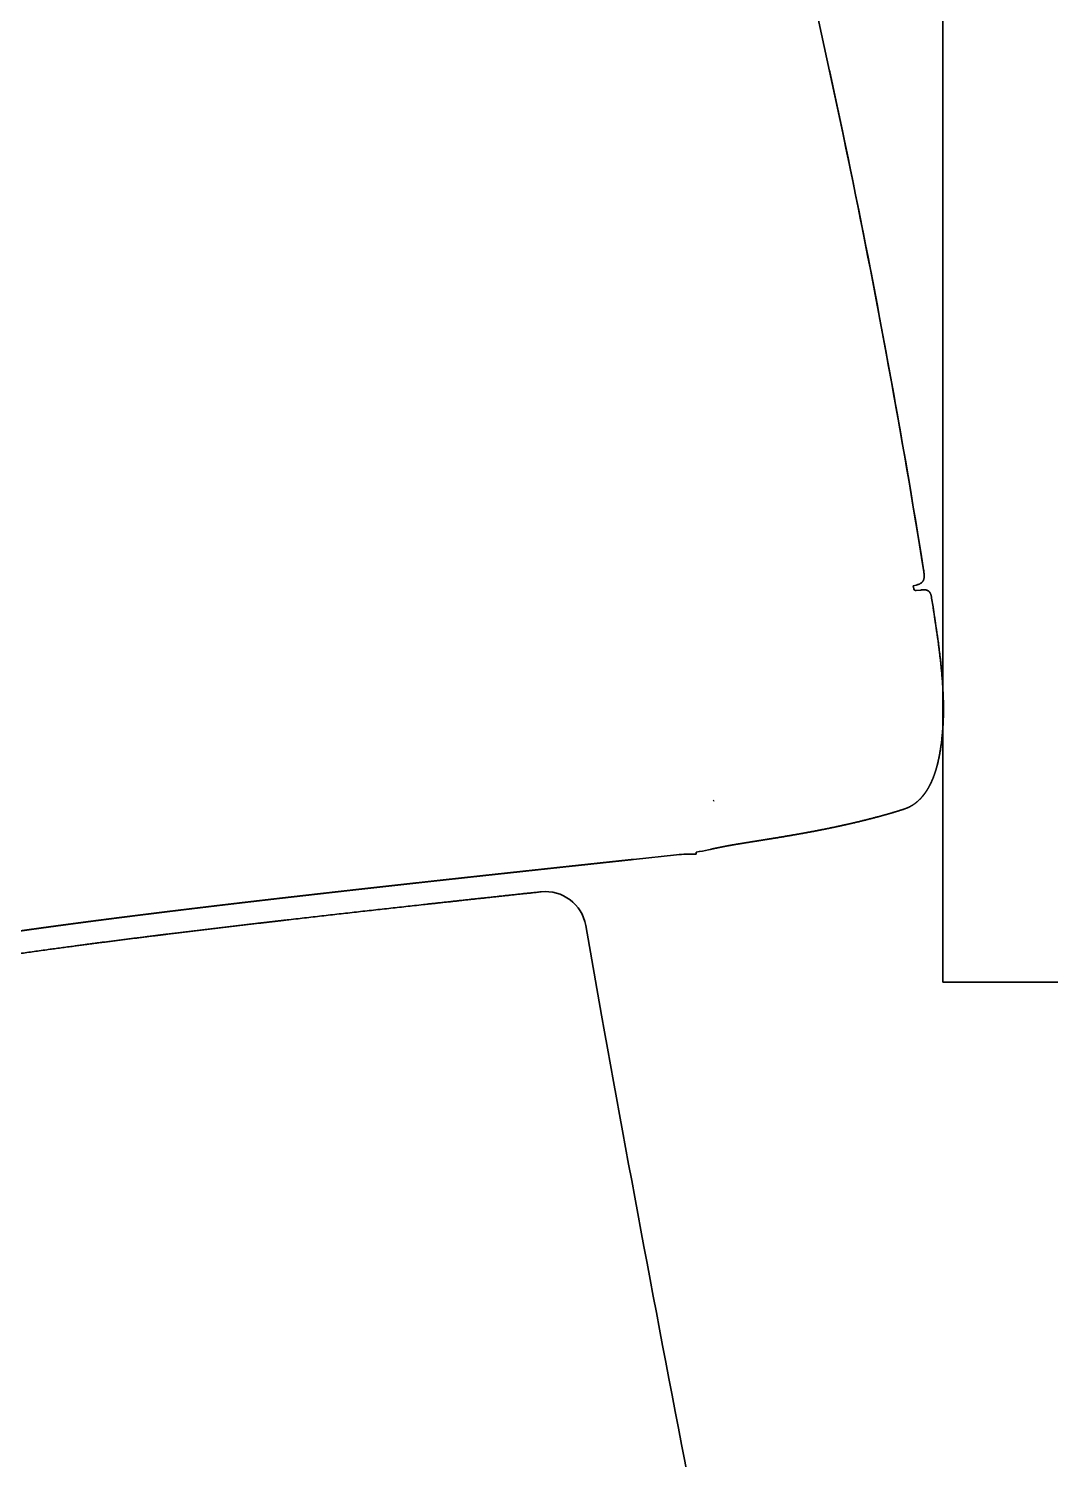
# Model space of a CAD drawing. Header units: millimetres. Extents: x 120 to 10915, y 515 to 8014.
# Drawn here: x 8308.9 to 8365.7, y 6933.4 to 7013.1 of the extents above; entities that cross this region are included whole.
import ezdxf

# ---------------------------------------------------------------- set-up
doc = ezdxf.new("R2010")
doc.units = ezdxf.units.MM
doc.layers.get('0').update_dxf_attribs({"lineweight": 13})
doc.layers.add('201_Dimensions', color=7, linetype='Continuous', lineweight=13)

# ---------------------------------------------------------------- blocks, each defined once
blk = doc.blocks.new('2903066')
at = {"layer": '201_Dimensions', "color": 3, "lineweight": 35}
for p, q in [((8359.758, 3127.5), (8359.758, 3060)), ((8358.266, 3082.096), (8358.111, 3082.052)), ((8358.112, 3082.052), (8358.137, 3081.895)), ((8358.112, 3082.052), (8358.137, 3081.895)), ((8358.517, 3081.822), (8358.279, 3081.791)), ((8359.132, 3081.374), (8359.208, 3080.884)), ((8359.132, 3081.374), (8359.208, 3080.884)), ((8346.98, 3070.098), (8347.037, 3070.118)), ((8342.535, 3066.832), (8344.929, 3067.09)), ((8342.535, 3066.832), (8344.929, 3067.09)), ((8344.929, 3067.09), (8344.936, 3067.091)), ((8344.929, 3067.09), (8344.936, 3067.091)), ((8346.028, 3067.129), (8346.028, 3067.236)), ((8346.028, 3067.129), (8346.028, 3067.236)), ((8346.714, 3067.371), (8346.82, 3067.394)), ((8346.714, 3067.371), (8346.82, 3067.394)), ((8338.924, 3066.444), (8342.535, 3066.832)), ((8340.766, 3058.163), (8339.88, 3063.16)), ((8906.403, 3060), (8359.758, 3060))]:
    blk.add_line(p, q, dxfattribs=at)
for centre, radius, start, end in [((7855.675, 3002.583), 509.385, 9.07663, 12.25975), ((8358.257, 3081.914), 0.122, 189.05076, 223.46454), ((8345.747, 3059.612), 7.522, 87.85867, 96.1854), ((8345.747, 3059.612), 7.522, 87.85867, 96.1854), ((8342.724, 3085.739), 18.796, 280.12615, 282.25778), ((8342.724, 3085.739), 18.796, 280.12615, 282.25778), ((8337.637, 3062.766), 2.277, 9.962, 96.14279)]:
    blk.add_arc(centre, radius, start, end, dxfattribs=at)
for centre, major_axis, ratio, start_param, end_param in [((7843.96, 2907.683), (-344.313, -465.746), 0.840641, 2.452162, 2.538458), ((8358.264, 3081.915), (0.127, 0.023), 0.969966, 3.119996, 4.659013), ((8682.379, 3161.827), (116.879, -785.028), 0.445925, 4.77824, 4.853816), ((8682.379, 3161.827), (116.879, -785.028), 0.445925, 4.77824, 4.853816)]:
    blk.add_ellipse(centre, major_axis=major_axis, ratio=ratio, start_param=start_param, end_param=end_param, dxfattribs=at)
for points, degree, knots in [([(8358.682, 3082.941), (8358.687, 3082.914), (8358.695, 3082.861), (8358.706, 3082.784), (8358.714, 3082.71), (8358.719, 3082.638), (8358.719, 3082.569), (8358.715, 3082.52), (8358.708, 3082.473), (8358.7, 3082.437), (8358.686, 3082.394), (8358.673, 3082.363), (8358.658, 3082.332), (8358.638, 3082.302), (8358.612, 3082.27), (8358.579, 3082.237), (8358.54, 3082.207), (8358.497, 3082.181), (8358.452, 3082.158), (8358.405, 3082.139), (8358.358, 3082.123), (8358.312, 3082.109), (8358.281, 3082.1), (8358.266, 3082.096)], 3, [0, 0, 0, 0, 0.331601, 0.641145, 0.93857, 1.225337, 1.501805, 1.773486, 1.805836, 2.078105, 2.213958, 2.349891, 2.478006, 2.627686, 2.779041, 2.974983, 3.176595, 3.375287, 3.580475, 3.778709, 3.980428, 4.174717, 4.362419, 4.362419, 4.362419, 4.362419]), ([(8358.682, 3082.941), (8358.687, 3082.914), (8358.695, 3082.861), (8358.706, 3082.784), (8358.714, 3082.71), (8358.719, 3082.638), (8358.719, 3082.569), (8358.715, 3082.52), (8358.708, 3082.473), (8358.7, 3082.437), (8358.686, 3082.394), (8358.673, 3082.363), (8358.658, 3082.332), (8358.638, 3082.302), (8358.612, 3082.27), (8358.579, 3082.237), (8358.54, 3082.207), (8358.497, 3082.181), (8358.452, 3082.158), (8358.405, 3082.139), (8358.358, 3082.123), (8358.312, 3082.109), (8358.281, 3082.1), (8358.266, 3082.096)], 3, [0, 0, 0, 0, 0.331601, 0.641145, 0.93857, 1.225337, 1.501805, 1.773486, 1.805836, 2.078105, 2.213958, 2.349891, 2.478006, 2.627686, 2.779041, 2.974983, 3.176595, 3.375287, 3.580475, 3.778709, 3.980428, 4.174717, 4.362419, 4.362419, 4.362419, 4.362419]), ([(8359.132, 3081.374), (8359.123, 3081.43), (8359.114, 3081.486), (8359.102, 3081.543), (8359.073, 3081.63), (8359.022, 3081.705), (8359, 3081.731), (8358.949, 3081.777), (8358.888, 3081.807), (8358.856, 3081.819), (8358.77, 3081.839), (8358.68, 3081.84), (8358.625, 3081.835), (8358.571, 3081.828), (8358.517, 3081.822)], 5, [0, 0, 0, 0, 0, 0, 1.17081, 1.17081, 1.17081, 1.883782, 1.883782, 1.883782, 2.588677, 2.588677, 2.588677, 3.716841, 3.716841, 3.716841, 3.716841, 3.716841, 3.716841]), ([(8359.132, 3081.374), (8359.122, 3081.436), (8359.112, 3081.498), (8359.097, 3081.562), (8359.07, 3081.634), (8359.026, 3081.697), (8359.018, 3081.708), (8359.009, 3081.718), (8359, 3081.728)], 5, [0, 0, 0, 0, 0, 0, 1.300568, 1.300568, 1.300568, 1.583535, 1.583535, 1.583535, 1.583535, 1.583535, 1.583535]), ([(8359.208, 3080.884), (8359.323, 3080.148), (8359.435, 3079.417), (8359.538, 3078.694), (8359.685, 3077.471), (8359.768, 3076.284), (8359.789, 3075.801), (8359.8, 3074.971), (8359.764, 3074.196), (8359.74, 3073.874), (8359.681, 3073.304), (8359.602, 3072.807), (8359.562, 3072.594), (8359.464, 3072.137), (8359.359, 3071.769), (8359.298, 3071.582), (8359.182, 3071.268), (8359.037, 3070.969), (8358.967, 3070.838), (8358.86, 3070.66), (8358.735, 3070.485), (8358.701, 3070.44), (8358.666, 3070.395), (8358.629, 3070.351)], 5, [0, 0, 0, 0, 0, 0, 16.042035, 16.042035, 16.042035, 27.362107, 27.362107, 27.362107, 35.963131, 35.963131, 35.963131, 43.506597, 43.506597, 43.506597, 53.577931, 53.577931, 53.577931, 61.409728, 61.409728, 61.409728, 64.171493, 64.171493, 64.171493, 64.171493, 64.171493, 64.171493]), ([(8359.208, 3080.884), (8359.323, 3080.148), (8359.435, 3079.417), (8359.538, 3078.694), (8359.685, 3077.471), (8359.768, 3076.284), (8359.789, 3075.801), (8359.8, 3074.971), (8359.764, 3074.196), (8359.74, 3073.874), (8359.681, 3073.304), (8359.602, 3072.807), (8359.562, 3072.594), (8359.464, 3072.137), (8359.359, 3071.769), (8359.298, 3071.582), (8359.182, 3071.268), (8359.037, 3070.969), (8358.967, 3070.838), (8358.86, 3070.66), (8358.735, 3070.485), (8358.701, 3070.44), (8358.666, 3070.395), (8358.629, 3070.351)], 5, [0, 0, 0, 0, 0, 0, 16.042035, 16.042035, 16.042035, 27.362107, 27.362107, 27.362107, 35.963131, 35.963131, 35.963131, 43.506597, 43.506597, 43.506597, 53.577931, 53.577931, 53.577931, 61.409728, 61.409728, 61.409728, 64.171493, 64.171493, 64.171493, 64.171493, 64.171493, 64.171493]), ([(8358.629, 3070.351), (8358.506, 3070.203), (8358.376, 3070.072), (8358.242, 3069.962), (8357.987, 3069.79), (8357.737, 3069.679), (8357.62, 3069.637), (8357.504, 3069.601), (8357.388, 3069.565)], 5, [0, 0, 0, 0, 0, 0, 6.17624, 6.17624, 6.17624, 11.779339, 11.779339, 11.779339, 11.779339, 11.779339, 11.779339]), ([(8358.629, 3070.351), (8358.506, 3070.203), (8358.376, 3070.072), (8358.242, 3069.962), (8357.987, 3069.79), (8357.737, 3069.679), (8357.62, 3069.637), (8357.504, 3069.601), (8357.388, 3069.565)], 5, [0, 0, 0, 0, 0, 0, 6.17624, 6.17624, 6.17624, 11.779339, 11.779339, 11.779339, 11.779339, 11.779339, 11.779339]), ([(8357.388, 3069.565), (8356.932, 3069.423), (8356.469, 3069.288), (8355.995, 3069.161), (8355.19, 3068.957), (8354.355, 3068.766), (8354.013, 3068.69), (8353.49, 3068.579), (8352.953, 3068.472), (8352.77, 3068.436), (8352.149, 3068.318), (8351.507, 3068.203), (8351.045, 3068.124), (8350.445, 3068.026), (8349.816, 3067.925), (8349.687, 3067.905), (8349.288, 3067.841), (8348.874, 3067.775), (8348.588, 3067.728), (8348.295, 3067.68), (8347.996, 3067.628)], 5, [0, 0, 0, 0, 0, 0, 21.936673, 21.936673, 21.936673, 36.772097, 36.772097, 36.772097, 44.283601, 44.283601, 44.283601, 62.152292, 62.152292, 62.152292, 66.776475, 66.776475, 66.776475, 76.180329, 76.180329, 76.180329, 76.180329, 76.180329, 76.180329]), ([(8357.388, 3069.565), (8356.932, 3069.423), (8356.469, 3069.288), (8355.995, 3069.161), (8355.19, 3068.957), (8354.355, 3068.766), (8354.013, 3068.69), (8353.49, 3068.579), (8352.953, 3068.472), (8352.77, 3068.436), (8352.149, 3068.318), (8351.507, 3068.203), (8351.045, 3068.124), (8350.445, 3068.026), (8349.816, 3067.925), (8349.687, 3067.905), (8349.288, 3067.841), (8348.874, 3067.775), (8348.588, 3067.728), (8348.295, 3067.68), (8347.996, 3067.628)], 5, [0, 0, 0, 0, 0, 0, 21.936673, 21.936673, 21.936673, 36.772097, 36.772097, 36.772097, 44.283601, 44.283601, 44.283601, 62.152292, 62.152292, 62.152292, 66.776475, 66.776475, 66.776475, 76.180329, 76.180329, 76.180329, 76.180329, 76.180329, 76.180329]), ([(8346.82, 3067.394), (8346.987, 3067.43), (8347.155, 3067.466), (8347.319, 3067.5), (8347.557, 3067.547), (8347.791, 3067.591), (8347.86, 3067.603), (8347.928, 3067.616), (8347.996, 3067.628)], 5, [0, 0, 0, 0, 0, 0, 5.59541, 5.59541, 5.59541, 7.942253, 7.942253, 7.942253, 7.942253, 7.942253, 7.942253]), ([(8346.82, 3067.394), (8346.987, 3067.43), (8347.155, 3067.466), (8347.319, 3067.5), (8347.557, 3067.547), (8347.791, 3067.591), (8347.86, 3067.603), (8347.928, 3067.616), (8347.996, 3067.628)], 5, [0, 0, 0, 0, 0, 0, 5.59541, 5.59541, 5.59541, 7.942253, 7.942253, 7.942253, 7.942253, 7.942253, 7.942253]), ([(8308.873, 3062.918), (8308.901, 3062.922), (8308.928, 3062.926), (8308.967, 3062.932), (8309.025, 3062.94), (8309.082, 3062.948), (8309.112, 3062.952), (8309.169, 3062.96), (8309.226, 3062.968), (8309.267, 3062.974), (8309.322, 3062.981), (8309.377, 3062.989), (8309.414, 3062.994), (8309.471, 3063.002), (8309.528, 3063.01), (8309.562, 3063.014), (8309.62, 3063.023), (8309.679, 3063.031), (8309.709, 3063.035), (8309.768, 3063.043), (8309.826, 3063.051), (8309.861, 3063.056), (8309.917, 3063.063), (8309.973, 3063.071), (8310.013, 3063.077), (8310.075, 3063.085), (8310.136, 3063.093), (8310.148, 3063.095), (8310.212, 3063.104), (8310.276, 3063.112), (8310.308, 3063.117), (8310.368, 3063.125), (8310.428, 3063.133), (8310.454, 3063.137), (8310.515, 3063.145), (8310.575, 3063.153), (8310.605, 3063.157), (8310.667, 3063.165), (8310.728, 3063.174), (8310.751, 3063.177), (8310.813, 3063.185), (8310.875, 3063.194), (8310.903, 3063.197), (8310.963, 3063.205), (8311.024, 3063.214), (8311.053, 3063.218), (8311.118, 3063.226), (8311.182, 3063.235), (8311.194, 3063.236), (8311.263, 3063.246), (8311.331, 3063.255), (8311.366, 3063.259), (8311.435, 3063.268), (8311.503, 3063.278), (8311.538, 3063.282), (8311.607, 3063.291), (8311.675, 3063.3), (8311.71, 3063.305), (8311.779, 3063.314), (8311.848, 3063.323), (8311.882, 3063.328), (8311.949, 3063.337), (8312.017, 3063.346), (8312.057, 3063.351), (8312.122, 3063.359), (8312.187, 3063.368), (8312.23, 3063.374), (8312.297, 3063.382), (8312.364, 3063.391), (8312.398, 3063.396), (8312.467, 3063.405), (8312.537, 3063.414), (8312.57, 3063.418), (8312.636, 3063.427), (8312.702, 3063.435), (8312.748, 3063.441), (8312.82, 3063.451), (8312.892, 3063.46), (8312.903, 3063.461), (8312.984, 3063.472), (8313.065, 3063.482), (8313.074, 3063.483), (8313.149, 3063.493), (8313.224, 3063.503), (8313.259, 3063.507), (8313.332, 3063.517), (8313.406, 3063.526), (8313.421, 3063.528), (8313.495, 3063.538), (8313.569, 3063.547), (8313.603, 3063.551), (8313.67, 3063.56), (8313.736, 3063.569), (8313.78, 3063.574), (8313.846, 3063.583), (8313.913, 3063.591), (8313.947, 3063.595), (8314.018, 3063.605), (8314.09, 3063.614), (8314.126, 3063.618), (8314.199, 3063.628), (8314.273, 3063.637), (8314.309, 3063.641), (8314.381, 3063.651), (8314.452, 3063.66), (8314.496, 3063.665), (8314.573, 3063.675), (8314.65, 3063.685), (8314.664, 3063.686), (8314.741, 3063.696), (8314.817, 3063.706), (8314.863, 3063.711), (8314.939, 3063.721), (8315.014, 3063.73), (8315.033, 3063.733), (8315.111, 3063.742), (8315.188, 3063.752), (8315.225, 3063.757), (8315.299, 3063.766), (8315.373, 3063.775), (8315.406, 3063.779), (8315.479, 3063.788), (8315.552, 3063.797), (8315.594, 3063.803), (8315.664, 3063.811), (8315.735, 3063.82), (8315.777, 3063.825), (8315.849, 3063.834), (8315.92, 3063.843), (8315.958, 3063.848), (8316.032, 3063.857), (8316.107, 3063.866), (8316.138, 3063.87), (8316.213, 3063.879), (8316.289, 3063.889), (8316.322, 3063.893), (8316.394, 3063.902), (8316.465, 3063.91), (8316.513, 3063.916), (8316.583, 3063.925), (8316.654, 3063.933), (8316.69, 3063.938), (8316.768, 3063.948), (8316.846, 3063.957), (8316.864, 3063.959), (8316.957, 3063.971), (8317.049, 3063.982), (8317.044, 3063.981), (8317.138, 3063.993), (8317.232, 3064.004), (8317.26, 3064.008), (8317.34, 3064.017), (8317.42, 3064.027), (8317.47, 3064.033), (8317.548, 3064.042), (8317.625, 3064.052), (8317.665, 3064.057), (8317.744, 3064.066), (8317.824, 3064.076), (8317.864, 3064.081), (8317.949, 3064.091), (8318.034, 3064.101), (8318.052, 3064.103), (8318.145, 3064.115), (8318.237, 3064.126), (8318.248, 3064.127), (8318.332, 3064.137), (8318.416, 3064.147), (8318.468, 3064.154), (8318.549, 3064.163), (8318.63, 3064.173), (8318.653, 3064.176), (8318.737, 3064.186), (8318.821, 3064.196), (8318.861, 3064.201), (8318.942, 3064.21), (8319.023, 3064.22), (8319.058, 3064.224), (8319.135, 3064.233), (8319.212, 3064.242), (8319.268, 3064.249), (8319.343, 3064.258), (8319.417, 3064.267), (8319.462, 3064.272), (8319.542, 3064.282), (8319.622, 3064.291), (8319.656, 3064.295), (8319.737, 3064.305), (8319.818, 3064.314), (8319.858, 3064.319), (8319.94, 3064.329), (8320.022, 3064.338), (8320.054, 3064.342), (8320.132, 3064.351), (8320.211, 3064.361), (8320.25, 3064.365), (8320.321, 3064.374), (8320.392, 3064.382), (8320.442, 3064.388), (8320.512, 3064.396), (8320.583, 3064.404), (8320.624, 3064.409), (8320.697, 3064.418), (8320.771, 3064.427), (8320.808, 3064.431), (8320.883, 3064.44), (8320.958, 3064.448), (8320.994, 3064.453), (8321.069, 3064.461), (8321.143, 3064.47), (8321.181, 3064.475), (8321.26, 3064.484), (8321.34, 3064.493), (8321.357, 3064.495), (8321.436, 3064.504), (8321.516, 3064.514), (8321.553, 3064.518), (8321.628, 3064.527), (8321.702, 3064.535), (8321.74, 3064.54), (8321.825, 3064.55), (8321.91, 3064.559), (8321.905, 3064.559), (8321.996, 3064.569), (8322.088, 3064.58), (8322.1, 3064.581), (8322.182, 3064.591), (8322.263, 3064.6), (8322.297, 3064.604), (8322.372, 3064.613), (8322.448, 3064.622), (8322.485, 3064.626), (8322.559, 3064.635), (8322.634, 3064.643), (8322.671, 3064.648), (8322.742, 3064.656), (8322.812, 3064.664), (8322.866, 3064.67), (8322.939, 3064.678), (8323.012, 3064.687), (8323.038, 3064.69), (8323.127, 3064.7), (8323.217, 3064.71), (8323.238, 3064.713), (8323.333, 3064.724), (8323.427, 3064.735), (8323.463, 3064.739), (8323.553, 3064.749), (8323.642, 3064.759), (8323.685, 3064.764), (8323.773, 3064.774), (8323.861, 3064.784), (8323.902, 3064.789), (8323.99, 3064.799), (8324.078, 3064.809), (8324.121, 3064.814), (8324.202, 3064.823), (8324.284, 3064.833), (8324.35, 3064.84), (8324.432, 3064.849), (8324.513, 3064.859), (8324.557, 3064.864), (8324.639, 3064.873), (8324.721, 3064.882), (8324.786, 3064.89), (8324.863, 3064.898), (8324.941, 3064.907), (8325.001, 3064.914), (8325.085, 3064.924), (8325.169, 3064.933), (8325.209, 3064.938), (8325.304, 3064.948), (8325.4, 3064.959), (8325.415, 3064.961), (8325.509, 3064.972), (8325.603, 3064.982), (8325.647, 3064.987), (8325.735, 3064.997), (8325.824, 3065.007), (8325.863, 3065.012), (8325.951, 3065.022), (8326.039, 3065.032), (8326.083, 3065.036), (8326.17, 3065.046), (8326.257, 3065.056), (8326.301, 3065.061), (8326.388, 3065.071), (8326.475, 3065.081), (8326.519, 3065.086), (8326.61, 3065.096), (8326.702, 3065.106), (8326.741, 3065.111), (8326.836, 3065.121), (8326.931, 3065.132), (8326.973, 3065.137), (8327.074, 3065.148), (8327.174, 3065.159), (8327.191, 3065.161), (8327.298, 3065.173), (8327.405, 3065.185), (8327.422, 3065.187), (8327.521, 3065.198), (8327.621, 3065.209), (8327.667, 3065.214), (8327.766, 3065.225), (8327.865, 3065.236), (8327.884, 3065.238), (8327.983, 3065.249), (8328.082, 3065.261), (8328.128, 3065.266), (8328.217, 3065.276), (8328.306, 3065.286), (8328.365, 3065.292), (8328.449, 3065.301), (8328.534, 3065.311), (8328.599, 3065.318), (8328.68, 3065.327), (8328.762, 3065.336), (8328.832, 3065.344), (8328.923, 3065.354), (8329.013, 3065.364), (8329.042, 3065.367), (8329.135, 3065.378), (8329.229, 3065.388), (8329.287, 3065.394), (8329.388, 3065.406), (8329.49, 3065.417), (8329.488, 3065.417), (8329.587, 3065.428), (8329.685, 3065.439), (8329.753, 3065.446), (8329.84, 3065.456), (8329.927, 3065.465), (8329.973, 3065.47), (8330.075, 3065.482), (8330.177, 3065.493), (8330.185, 3065.494), (8330.303, 3065.507), (8330.421, 3065.52), (8330.412, 3065.519), (8330.523, 3065.531), (8330.634, 3065.543), (8330.679, 3065.548), (8330.777, 3065.559), (8330.874, 3065.57), (8330.921, 3065.575), (8331.028, 3065.587), (8331.136, 3065.598), (8331.141, 3065.599), (8331.258, 3065.612), (8331.375, 3065.625), (8331.382, 3065.626), (8331.487, 3065.637), (8331.591, 3065.649), (8331.647, 3065.655), (8331.737, 3065.665), (8331.827, 3065.674), (8331.893, 3065.682), (8331.984, 3065.692), (8332.076, 3065.702), (8332.125, 3065.707), (8332.233, 3065.719), (8332.342, 3065.731), (8332.34, 3065.731), (8332.451, 3065.743), (8332.562, 3065.755), (8332.602, 3065.759), (8332.698, 3065.77), (8332.795, 3065.78), (8332.85, 3065.786), (8332.944, 3065.797), (8333.039, 3065.807), (8333.087, 3065.812), (8333.191, 3065.824), (8333.296, 3065.835), (8333.312, 3065.837), (8333.42, 3065.849), (8333.528, 3065.86), (8333.56, 3065.864), (8333.66, 3065.875), (8333.759, 3065.886), (8333.811, 3065.891), (8333.917, 3065.903), (8334.024, 3065.914), (8334.027, 3065.915), (8334.132, 3065.926), (8334.237, 3065.938), (8334.305, 3065.945), (8334.404, 3065.956), (8334.502, 3065.966), (8334.542, 3065.971), (8334.645, 3065.982), (8334.748, 3065.993), (8334.797, 3065.998), (8334.901, 3066.01), (8335.005, 3066.021), (8335.042, 3066.025), (8335.146, 3066.036), (8335.249, 3066.047), (8335.299, 3066.053), (8335.393, 3066.063), (8335.488, 3066.073), (8335.561, 3066.081), (8335.659, 3066.092), (8335.756, 3066.102), (8335.795, 3066.107), (8335.898, 3066.118), (8336.001, 3066.129), (8336.051, 3066.134), (8336.152, 3066.145), (8336.253, 3066.156), (8336.301, 3066.161), (8336.397, 3066.172), (8336.494, 3066.182), (8336.562, 3066.19), (8336.658, 3066.2), (8336.753, 3066.21), (8336.804, 3066.216), (8336.919, 3066.228), (8337.034, 3066.241), (8337.024, 3066.24), (8337.139, 3066.252), (8337.254, 3066.264), (8337.306, 3066.27), (8337.414, 3066.282), (8337.523, 3066.293), (8337.539, 3066.295), (8337.65, 3066.307), (8337.761, 3066.319), (8337.802, 3066.323), (8337.905, 3066.335), (8338.007, 3066.346), (8338.057, 3066.351), (8338.154, 3066.361), (8338.251, 3066.372), (8338.319, 3066.379), (8338.416, 3066.39), (8338.513, 3066.4), (8338.566, 3066.406), (8338.667, 3066.417), (8338.769, 3066.428), (8338.82, 3066.433), (8338.922, 3066.444), (8339.023, 3066.455), (8339.074, 3066.461), (8339.18, 3066.472), (8339.285, 3066.483), (8339.322, 3066.487), (8339.427, 3066.498), (8339.531, 3066.51), (8339.585, 3066.515), (8339.694, 3066.527), (8339.802, 3066.539), (8339.823, 3066.541), (8339.933, 3066.553), (8340.043, 3066.565), (8340.092, 3066.57), (8340.19, 3066.581), (8340.289, 3066.591), (8340.355, 3066.598), (8340.457, 3066.609), (8340.559, 3066.62), (8340.594, 3066.624), (8340.699, 3066.635), (8340.804, 3066.647), (8340.858, 3066.652), (8340.959, 3066.663), (8341.06, 3066.674), (8341.111, 3066.68), (8341.214, 3066.691), (8341.317, 3066.702), (8341.364, 3066.707), (8341.468, 3066.718), (8341.571, 3066.729), (8341.619, 3066.734), (8341.726, 3066.746), (8341.834, 3066.757), (8341.866, 3066.761), (8341.979, 3066.773), (8342.092, 3066.785), (8342.116, 3066.787), (8342.182, 3066.795), (8342.247, 3066.802), (8342.254, 3066.802), (8342.27, 3066.804), (8342.285, 3066.806), (8342.292, 3066.806), (8342.316, 3066.809), (8342.34, 3066.811), (8342.351, 3066.813), (8342.382, 3066.816), (8342.414, 3066.819), (8342.429, 3066.821), (8342.459, 3066.824), (8342.49, 3066.828), (8342.505, 3066.829), (8342.52, 3066.831), (8342.535, 3066.832)], 5, [0, 0, 0, 0, 0, 0, 0.555151, 0.555151, 0.555151, 1.158082, 1.158082, 1.158082, 1.702264, 1.702264, 1.702264, 2.271097, 2.271097, 2.271097, 2.857067, 2.857067, 2.857067, 3.459998, 3.459998, 3.459998, 4.034847, 4.034847, 4.034847, 4.586856, 4.586856, 4.586856, 5.280611, 5.280611, 5.280611, 5.872276, 5.872276, 5.872276, 6.496481, 6.496481, 6.496481, 7.099412, 7.099412, 7.099412, 7.738998, 7.738998, 7.738998, 8.348645, 8.348645, 8.348645, 8.951576, 8.951576, 8.951576, 9.644272, 9.644272, 9.644272, 10.338521, 10.338521, 10.338521, 11.032769, 11.032769, 11.032769, 11.727018, 11.727018, 11.727018, 12.42184, 12.42184, 12.42184, 13.085972, 13.085972, 13.085972, 13.737383, 13.737383, 13.737383, 14.431631, 14.431631, 14.431631, 15.133182, 15.133182, 15.133182, 15.767715, 15.767715, 15.767715, 16.58251, 16.58251, 16.58251, 17.401215, 17.401215, 17.401215, 18.095463, 18.095463, 18.095463, 18.884727, 18.884727, 18.884727, 19.578976, 19.578976, 19.578976, 20.22931, 20.22931, 20.22931, 20.923558, 20.923558, 20.923558, 21.661854, 21.661854, 21.661854, 22.40015, 22.40015, 22.40015, 23.103915, 23.103915, 23.103915, 23.958082, 23.958082, 23.958082, 24.65032, 24.65032, 24.65032, 25.478439, 25.478439, 25.478439, 26.216735, 26.216735, 26.216735, 26.97249, 26.97249, 26.97249, 27.683581, 27.683581, 27.683581, 28.390985, 28.390985, 28.390985, 29.123822, 29.123822, 29.123822, 29.887745, 29.887745, 29.887745, 30.641583, 30.641583, 30.641583, 31.323999, 31.323999, 31.323999, 32.062295, 32.062295, 32.062295, 32.895687, 32.895687, 32.895687, 33.925443, 33.925443, 33.925443, 34.788438, 34.788438, 34.788438, 35.538611, 35.538611, 35.538611, 36.342005, 36.342005, 36.342005, 37.145398, 37.145398, 37.145398, 38.059772, 38.059772, 38.059772, 39.007934, 39.007934, 39.007934, 39.748199, 39.748199, 39.748199, 40.63355, 40.63355, 40.63355, 41.436944, 41.436944, 41.436944, 42.26089, 42.26089, 42.26089, 42.981993, 42.981993, 42.981993, 43.763134, 43.763134, 43.763134, 44.593934, 44.593934, 44.593934, 45.397327, 45.397327, 45.397327, 46.238696, 46.238696, 46.238696, 46.978988, 46.978988, 46.978988, 47.663333, 47.663333, 47.663333, 48.395602, 48.395602, 48.395602, 49.145909, 49.145909, 49.145909, 49.904403, 49.904403, 49.904403, 50.654709, 50.654709, 50.654709, 51.506835, 51.506835, 51.506835, 52.257141, 52.257141, 52.257141, 53.007448, 53.007448, 53.007448, 53.970171, 53.970171, 53.970171, 54.84663, 54.84663, 54.84663, 55.616575, 55.616575, 55.616575, 56.369965, 56.369965, 56.369965, 57.120271, 57.120271, 57.120271, 57.783806, 57.783806, 57.783806, 58.590545, 58.590545, 58.590545, 59.576846, 59.576846, 59.576846, 60.492988, 60.492988, 60.492988, 61.3705, 61.3705, 61.3705, 62.261286, 62.261286, 62.261286, 63.144857, 63.144857, 63.144857, 63.911251, 63.911251, 63.911251, 64.788762, 64.788762, 64.788762, 65.56046, 65.56046, 65.56046, 66.356165, 66.356165, 66.356165, 67.252087, 67.252087, 67.252087, 68.272205, 68.272205, 68.272205, 69.149717, 69.149717, 69.149717, 70.051059, 70.051059, 70.051059, 70.928571, 70.928571, 70.928571, 71.807524, 71.807524, 71.807524, 72.685035, 72.685035, 72.685035, 73.647331, 73.647331, 73.647331, 74.593597, 74.593597, 74.593597, 75.67163, 75.67163, 75.67163, 76.74781, 76.74781, 76.74781, 77.675983, 77.675983, 77.675983, 78.7426, 78.7426, 78.7426, 79.670773, 79.670773, 79.670773, 80.535244, 80.535244, 80.535244, 81.368962, 81.368962, 81.368962, 82.177488, 82.177488, 82.177488, 83.193751, 83.193751, 83.193751, 84.061475, 84.061475, 84.061475, 85.231315, 85.231315, 85.231315, 86.049115, 86.049115, 86.049115, 86.977288, 86.977288, 86.977288, 88.098269, 88.098269, 88.098269, 89.355215, 89.355215, 89.355215, 90.339933, 90.339933, 90.339933, 91.318211, 91.318211, 91.318211, 92.502403, 92.502403, 92.502403, 93.676555, 93.676555, 93.676555, 94.605041, 94.605041, 94.605041, 95.487255, 95.487255, 95.487255, 96.455462, 96.455462, 96.455462, 97.672261, 97.672261, 97.672261, 98.681948, 98.681948, 98.681948, 99.617182, 99.617182, 99.617182, 100.585389, 100.585389, 100.585389, 101.714149, 101.714149, 101.714149, 102.761286, 102.761286, 102.761286, 103.711592, 103.711592, 103.711592, 104.909517, 104.909517, 104.909517, 105.830174, 105.830174, 105.830174, 106.893545, 106.893545, 106.893545, 107.909192, 107.909192, 107.909192, 108.984846, 108.984846, 108.984846, 109.99805, 109.99805, 109.99805, 110.890429, 110.890429, 110.890429, 111.952913, 111.952913, 111.952913, 112.961733, 112.961733, 112.961733, 113.983991, 113.983991, 113.983991, 114.900328, 114.900328, 114.900328, 115.909148, 115.909148, 115.909148, 117.218344, 117.218344, 117.218344, 118.218923, 118.218923, 118.218923, 119.401601, 119.401601, 119.401601, 120.454857, 120.454857, 120.454857, 121.463677, 121.463677, 121.463677, 122.40408, 122.40408, 122.40408, 123.420286, 123.420286, 123.420286, 124.444662, 124.444662, 124.444662, 125.469039, 125.469039, 125.469039, 126.562343, 126.562343, 126.562343, 127.570298, 127.570298, 127.570298, 128.742582, 128.742582, 128.742582, 129.777146, 129.777146, 129.777146, 130.724379, 130.724379, 130.724379, 131.825456, 131.825456, 131.825456, 132.832289, 132.832289, 132.832289, 133.856665, 133.856665, 133.856665, 134.899831, 134.899831, 134.899831, 135.940982, 135.940982, 135.940982, 137.059832, 137.059832, 137.059832, 138.220556, 138.220556, 138.220556, 138.373114, 138.373114, 138.373114, 138.525671, 138.525671, 138.525671, 138.84872, 138.84872, 138.84872, 139.153835, 139.153835, 139.153835, 139.458949, 139.458949, 139.458949, 139.458949, 139.458949, 139.458949]), ([(8298.47, 3059.938), (8300.186, 3060.281), (8301.909, 3060.593), (8303.63, 3060.88), (8306.79, 3061.373), (8309.956, 3061.818), (8311.385, 3062.011), (8313.609, 3062.302), (8315.835, 3062.581), (8316.62, 3062.678), (8319.08, 3062.979), (8321.542, 3063.269), (8323.23, 3063.464), (8327.075, 3063.903), (8330.922, 3064.329), (8333.045, 3064.561), (8335.219, 3064.796), (8337.393, 3065.03)], 5, [0, 0, 0, 0, 0, 0, 34.999018, 34.999018, 34.999018, 63.955696, 63.955696, 63.955696, 79.862865, 79.862865, 79.862865, 113.536073, 113.536073, 113.536073, 157.27085, 157.27085, 157.27085, 157.27085, 157.27085, 157.27085]), ([(8288.833, 3058.768), (8288.85, 3058.774), (8288.867, 3058.779), (8288.885, 3058.785), (8288.919, 3058.796), (8288.952, 3058.807), (8288.975, 3058.815), (8289.008, 3058.826), (8289.042, 3058.837), (8289.06, 3058.842), (8289.096, 3058.854), (8289.132, 3058.866), (8289.145, 3058.87), (8289.181, 3058.882), (8289.217, 3058.893), (8289.234, 3058.899), (8289.269, 3058.91), (8289.304, 3058.922), (8289.322, 3058.927), (8289.357, 3058.938), (8289.392, 3058.95), (8289.41, 3058.955), (8289.445, 3058.966), (8289.48, 3058.978), (8289.497, 3058.983), (8289.532, 3058.994), (8289.567, 3059.005), (8289.585, 3059.011), (8289.62, 3059.022), (8289.655, 3059.033), (8289.672, 3059.038), (8289.708, 3059.049), (8289.743, 3059.06), (8289.76, 3059.066), (8289.795, 3059.077), (8289.83, 3059.088), (8289.848, 3059.093), (8289.883, 3059.104), (8289.918, 3059.115), (8289.936, 3059.12), (8289.971, 3059.131), (8290.006, 3059.142), (8290.024, 3059.147), (8290.059, 3059.158), (8290.094, 3059.169), (8290.112, 3059.174), (8290.147, 3059.185), (8290.182, 3059.196), (8290.199, 3059.201), (8290.237, 3059.212), (8290.274, 3059.224), (8290.293, 3059.229), (8290.333, 3059.241), (8290.372, 3059.253), (8290.391, 3059.259), (8290.431, 3059.271), (8290.471, 3059.283), (8290.488, 3059.288), (8290.528, 3059.3), (8290.568, 3059.312), (8290.587, 3059.317), (8290.627, 3059.329), (8290.666, 3059.341), (8290.685, 3059.346), (8290.725, 3059.358), (8290.764, 3059.369), (8290.783, 3059.375), (8290.823, 3059.387), (8290.862, 3059.398), (8290.882, 3059.404), (8290.92, 3059.415), (8290.958, 3059.426), (8290.982, 3059.433), (8291.02, 3059.444), (8291.058, 3059.455), (8291.078, 3059.461), (8291.117, 3059.472), (8291.157, 3059.483), (8291.176, 3059.489), (8291.216, 3059.5), (8291.255, 3059.511), (8291.275, 3059.517), (8291.314, 3059.528), (8291.353, 3059.539), (8291.373, 3059.545), (8291.413, 3059.556), (8291.453, 3059.567), (8291.471, 3059.572), (8291.511, 3059.583), (8291.55, 3059.595), (8291.57, 3059.6), (8291.609, 3059.611), (8291.649, 3059.622), (8291.669, 3059.627), (8291.708, 3059.638), (8291.747, 3059.649), (8291.767, 3059.655), (8291.807, 3059.666), (8291.848, 3059.677), (8291.868, 3059.683), (8291.909, 3059.694), (8291.95, 3059.705), (8291.97, 3059.711), (8292.011, 3059.722), (8292.052, 3059.733), (8292.073, 3059.738), (8292.114, 3059.75), (8292.155, 3059.761), (8292.175, 3059.766), (8292.216, 3059.777), (8292.257, 3059.788), (8292.278, 3059.794), (8292.319, 3059.805), (8292.36, 3059.816), (8292.381, 3059.821), (8292.422, 3059.832), (8292.463, 3059.843), (8292.483, 3059.849), (8292.524, 3059.859), (8292.565, 3059.87), (8292.586, 3059.876), (8292.627, 3059.886), (8292.668, 3059.897), (8292.689, 3059.903), (8292.73, 3059.913), (8292.771, 3059.924), (8292.791, 3059.929), (8292.833, 3059.94), (8292.874, 3059.951), (8292.894, 3059.956), (8292.935, 3059.967), (8292.976, 3059.977), (8292.997, 3059.983), (8293.038, 3059.993), (8293.079, 3060.004), (8293.1, 3060.009), (8293.141, 3060.02), (8293.182, 3060.03), (8293.203, 3060.035), (8293.244, 3060.046), (8293.285, 3060.056), (8293.306, 3060.062), (8293.347, 3060.072), (8293.388, 3060.082), (8293.409, 3060.088), (8293.452, 3060.099), (8293.495, 3060.109), (8293.518, 3060.115), (8293.564, 3060.127), (8293.609, 3060.138), (8293.632, 3060.144), (8293.678, 3060.155), (8293.723, 3060.166), (8293.746, 3060.172), (8293.792, 3060.183), (8293.837, 3060.194), (8293.86, 3060.2), (8293.906, 3060.211), (8293.951, 3060.222), (8293.974, 3060.228), (8294.02, 3060.239), (8294.065, 3060.25), (8294.088, 3060.256), (8294.134, 3060.267), (8294.179, 3060.278), (8294.202, 3060.283), (8294.248, 3060.294), (8294.293, 3060.305), (8294.316, 3060.311), (8294.362, 3060.322), (8294.408, 3060.333), (8294.43, 3060.338), (8294.476, 3060.349), (8294.522, 3060.36), (8294.545, 3060.365), (8294.59, 3060.376), (8294.636, 3060.387), (8294.659, 3060.392), (8294.706, 3060.403), (8294.754, 3060.415), (8294.77, 3060.418), (8294.817, 3060.429), (8294.865, 3060.44), (8294.887, 3060.446), (8294.933, 3060.456), (8294.979, 3060.467), (8295.002, 3060.472), (8295.047, 3060.483), (8295.093, 3060.494), (8295.116, 3060.499), (8295.162, 3060.509), (8295.208, 3060.52), (8295.231, 3060.525), (8295.278, 3060.536), (8295.325, 3060.547), (8295.347, 3060.552), (8295.395, 3060.563), (8295.443, 3060.574), (8295.467, 3060.579), (8295.517, 3060.59), (8295.567, 3060.601), (8295.582, 3060.605), (8295.632, 3060.616), (8295.682, 3060.627), (8295.706, 3060.633), (8295.753, 3060.643), (8295.801, 3060.654), (8295.825, 3060.659), (8295.873, 3060.67), (8295.92, 3060.68), (8295.944, 3060.686), (8295.992, 3060.696), (8296.04, 3060.707), (8296.064, 3060.712), (8296.112, 3060.723), (8296.159, 3060.733), (8296.183, 3060.738), (8296.231, 3060.749), (8296.279, 3060.759), (8296.303, 3060.764), (8296.348, 3060.774), (8296.394, 3060.784), (8296.427, 3060.791), (8296.473, 3060.801), (8296.519, 3060.811), (8296.54, 3060.816), (8296.589, 3060.826), (8296.637, 3060.836), (8296.661, 3060.841), (8296.709, 3060.852), (8296.757, 3060.862), (8296.781, 3060.867), (8296.829, 3060.877), (8296.877, 3060.887), (8296.9, 3060.892), (8296.948, 3060.902), (8296.996, 3060.912), (8297.02, 3060.918), (8297.068, 3060.928), (8297.116, 3060.938), (8297.14, 3060.943), (8297.186, 3060.952), (8297.232, 3060.962), (8297.264, 3060.968), (8297.31, 3060.978), (8297.356, 3060.988), (8297.38, 3060.993), (8297.429, 3061.003), (8297.477, 3061.012), (8297.501, 3061.017), (8297.549, 3061.027), (8297.597, 3061.037), (8297.621, 3061.042), (8297.67, 3061.052), (8297.718, 3061.062), (8297.742, 3061.067), (8297.789, 3061.076), (8297.836, 3061.086), (8297.865, 3061.092), (8297.912, 3061.101), (8297.959, 3061.111), (8297.983, 3061.115), (8298.034, 3061.126), (8298.085, 3061.136), (8298.099, 3061.139), (8298.149, 3061.149), (8298.2, 3061.159), (8298.224, 3061.164), (8298.276, 3061.174), (8298.328, 3061.184), (8298.338, 3061.186), (8298.39, 3061.197), (8298.442, 3061.207), (8298.466, 3061.211), (8298.514, 3061.221), (8298.562, 3061.23), (8298.586, 3061.235), (8298.635, 3061.245), (8298.683, 3061.254), (8298.707, 3061.259), (8298.755, 3061.268), (8298.804, 3061.278), (8298.828, 3061.282), (8298.876, 3061.292), (8298.925, 3061.301), (8298.949, 3061.306), (8298.997, 3061.315), (8299.045, 3061.324), (8299.069, 3061.329), (8299.12, 3061.339), (8299.171, 3061.348), (8299.197, 3061.353), (8299.25, 3061.363), (8299.303, 3061.373), (8299.329, 3061.378), (8299.382, 3061.388), (8299.435, 3061.398), (8299.461, 3061.403), (8299.514, 3061.413), (8299.567, 3061.423), (8299.593, 3061.428), (8299.646, 3061.438), (8299.699, 3061.448), (8299.726, 3061.453), (8299.778, 3061.463), (8299.831, 3061.473), (8299.858, 3061.478), (8299.911, 3061.487), (8299.964, 3061.497), (8299.99, 3061.502), (8300.043, 3061.512), (8300.096, 3061.522), (8300.122, 3061.527), (8300.177, 3061.537), (8300.232, 3061.547), (8300.251, 3061.55), (8300.306, 3061.56), (8300.36, 3061.57), (8300.387, 3061.575), (8300.44, 3061.585), (8300.493, 3061.594), (8300.519, 3061.599), (8300.572, 3061.608), (8300.625, 3061.618), (8300.651, 3061.623), (8300.704, 3061.632), (8300.757, 3061.642), (8300.784, 3061.647), (8300.837, 3061.656), (8300.89, 3061.665), (8300.916, 3061.67), (8300.969, 3061.68), (8301.023, 3061.689), (8301.048, 3061.694), (8301.101, 3061.703), (8301.155, 3061.712), (8301.181, 3061.717), (8301.236, 3061.727), (8301.29, 3061.736), (8301.318, 3061.741), (8301.375, 3061.751), (8301.431, 3061.761), (8301.459, 3061.766), (8301.516, 3061.776), (8301.572, 3061.786), (8301.6, 3061.791), (8301.657, 3061.8), (8301.713, 3061.81), (8301.741, 3061.815), (8301.797, 3061.825), (8301.854, 3061.834), (8301.882, 3061.839), (8301.938, 3061.849), (8301.995, 3061.859), (8302.023, 3061.863), (8302.079, 3061.873), (8302.136, 3061.883), (8302.164, 3061.888), (8302.22, 3061.897), (8302.277, 3061.907), (8302.305, 3061.911), (8302.361, 3061.921), (8302.418, 3061.931), (8302.446, 3061.935), (8302.502, 3061.945), (8302.559, 3061.954), (8302.587, 3061.959), (8302.643, 3061.968), (8302.7, 3061.978), (8302.728, 3061.983), (8302.788, 3061.993), (8302.849, 3062.003), (8302.861, 3062.005), (8302.921, 3062.015), (8302.982, 3062.025), (8303.01, 3062.029), (8303.067, 3062.039), (8303.123, 3062.048), (8303.151, 3062.053), (8303.208, 3062.062), (8303.264, 3062.071), (8303.292, 3062.076), (8303.349, 3062.085), (8303.405, 3062.094), (8303.433, 3062.099), (8303.491, 3062.108), (8303.549, 3062.118), (8303.578, 3062.123), (8303.637, 3062.132), (8303.696, 3062.142), (8303.726, 3062.146), (8303.785, 3062.156), (8303.843, 3062.165), (8303.874, 3062.17), (8303.93, 3062.179), (8303.985, 3062.188), (8304.027, 3062.195), (8304.083, 3062.204), (8304.139, 3062.213), (8304.168, 3062.217), (8304.225, 3062.226), (8304.282, 3062.235), (8304.321, 3062.242), (8304.377, 3062.251), (8304.434, 3062.259), (8304.464, 3062.264), (8304.523, 3062.273), (8304.582, 3062.283), (8304.611, 3062.287), (8304.67, 3062.297), (8304.729, 3062.306), (8304.759, 3062.31), (8304.818, 3062.32), (8304.877, 3062.329), (8304.906, 3062.334), (8304.963, 3062.342), (8305.019, 3062.351), (8305.059, 3062.357), (8305.116, 3062.366), (8305.172, 3062.375), (8305.202, 3062.379), (8305.259, 3062.388), (8305.317, 3062.397), (8305.352, 3062.402), (8305.407, 3062.411), (8305.462, 3062.419), (8305.502, 3062.425), (8305.559, 3062.434), (8305.615, 3062.443), (8305.645, 3062.447), (8305.704, 3062.456), (8305.763, 3062.465), (8305.792, 3062.47), (8305.851, 3062.479), (8305.91, 3062.488), (8305.94, 3062.492), (8305.999, 3062.501), (8306.058, 3062.51), (8306.087, 3062.514), (8306.151, 3062.524), (8306.215, 3062.533), (8306.226, 3062.535), (8306.289, 3062.545), (8306.353, 3062.554), (8306.383, 3062.558), (8306.442, 3062.567), (8306.501, 3062.576), (8306.53, 3062.58), (8306.589, 3062.589), (8306.648, 3062.598), (8306.678, 3062.602), (8306.737, 3062.611), (8306.796, 3062.62), (8306.826, 3062.624), (8306.887, 3062.633), (8306.949, 3062.642), (8306.968, 3062.645), (8307.027, 3062.654), (8307.085, 3062.662), (8307.127, 3062.668), (8307.183, 3062.677), (8307.24, 3062.685), (8307.268, 3062.689), (8307.324, 3062.697), (8307.381, 3062.706), (8307.422, 3062.712), (8307.478, 3062.72), (8307.534, 3062.728), (8307.564, 3062.732), (8307.623, 3062.741), (8307.682, 3062.749), (8307.712, 3062.753), (8307.771, 3062.762), (8307.83, 3062.77), (8307.859, 3062.775), (8307.919, 3062.783), (8307.978, 3062.792), (8308.007, 3062.796), (8308.066, 3062.804), (8308.125, 3062.813), (8308.155, 3062.817), (8308.193, 3062.822), (8308.231, 3062.828), (8308.239, 3062.829), (8308.255, 3062.831), (8308.272, 3062.834), (8308.28, 3062.835), (8308.296, 3062.837), (8308.313, 3062.839), (8308.321, 3062.841), (8308.338, 3062.843), (8308.354, 3062.845), (8308.362, 3062.847), (8308.379, 3062.849), (8308.395, 3062.851), (8308.404, 3062.852), (8308.42, 3062.855), (8308.436, 3062.857), (8308.445, 3062.858), (8308.461, 3062.861), (8308.478, 3062.863), (8308.486, 3062.864), (8308.502, 3062.866), (8308.519, 3062.869), (8308.527, 3062.87), (8308.544, 3062.872), (8308.56, 3062.875), (8308.568, 3062.876), (8308.585, 3062.878), (8308.601, 3062.88), (8308.61, 3062.881), (8308.626, 3062.884), (8308.642, 3062.886), (8308.651, 3062.887), (8308.667, 3062.89), (8308.684, 3062.892), (8308.692, 3062.893), (8308.708, 3062.895), (8308.725, 3062.898), (8308.733, 3062.899), (8308.75, 3062.901), (8308.766, 3062.904), (8308.774, 3062.905), (8308.791, 3062.907), (8308.807, 3062.909), (8308.816, 3062.91), (8308.832, 3062.913), (8308.848, 3062.915), (8308.857, 3062.916), (8308.865, 3062.917), (8308.873, 3062.919)], 5, [0, 0, 0, 0, 0, 0, 0.367699, 0.367699, 0.367699, 0.709342, 0.709342, 0.709342, 1.07704, 1.07704, 1.07704, 1.465852, 1.465852, 1.465852, 1.83355, 1.83355, 1.83355, 2.201249, 2.201249, 2.201249, 2.568947, 2.568947, 2.568947, 2.936646, 2.936646, 2.936646, 3.304344, 3.304344, 3.304344, 3.672042, 3.672042, 3.672042, 4.039741, 4.039741, 4.039741, 4.407439, 4.407439, 4.407439, 4.775137, 4.775137, 4.775137, 5.142836, 5.142836, 5.142836, 5.510534, 5.510534, 5.510534, 5.878232, 5.878232, 5.878232, 6.287297, 6.287297, 6.287297, 6.696362, 6.696362, 6.696362, 7.119904, 7.119904, 7.119904, 7.528968, 7.528968, 7.528968, 7.938033, 7.938033, 7.938033, 8.347098, 8.347098, 8.347098, 8.756163, 8.756163, 8.756163, 9.139854, 9.139854, 9.139854, 9.548919, 9.548919, 9.548919, 9.957983, 9.957983, 9.957983, 10.367048, 10.367048, 10.367048, 10.776112, 10.776112, 10.776112, 11.1933, 11.1933, 11.1933, 11.602364, 11.602364, 11.602364, 12.011429, 12.011429, 12.011429, 12.420493, 12.420493, 12.420493, 12.845337, 12.845337, 12.845337, 13.270181, 13.270181, 13.270181, 13.695025, 13.695025, 13.695025, 14.119869, 14.119869, 14.119869, 14.544713, 14.544713, 14.544713, 14.969557, 14.969557, 14.969557, 15.394401, 15.394401, 15.394401, 15.819245, 15.819245, 15.819245, 16.244089, 16.244089, 16.244089, 16.668933, 16.668933, 16.668933, 17.093777, 17.093777, 17.093777, 17.51862, 17.51862, 17.51862, 17.945098, 17.945098, 17.945098, 18.369942, 18.369942, 18.369942, 18.794786, 18.794786, 18.794786, 19.219629, 19.219629, 19.219629, 19.689162, 19.689162, 19.689162, 20.158694, 20.158694, 20.158694, 20.628226, 20.628226, 20.628226, 21.097758, 21.097758, 21.097758, 21.567291, 21.567291, 21.567291, 22.036823, 22.036823, 22.036823, 22.506355, 22.506355, 22.506355, 22.975887, 22.975887, 22.975887, 23.445419, 23.445419, 23.445419, 23.914951, 23.914951, 23.914951, 24.384483, 24.384483, 24.384483, 24.88967, 24.88967, 24.88967, 25.359202, 25.359202, 25.359202, 25.828734, 25.828734, 25.828734, 26.298266, 26.298266, 26.298266, 26.767798, 26.767798, 26.767798, 27.262604, 27.262604, 27.262604, 27.751703, 27.751703, 27.751703, 28.284595, 28.284595, 28.284595, 28.773694, 28.773694, 28.773694, 29.262794, 29.262794, 29.262794, 29.751894, 29.751894, 29.751894, 30.240994, 30.240994, 30.240994, 30.730093, 30.730093, 30.730093, 31.219193, 31.219193, 31.219193, 31.663788, 31.663788, 31.663788, 32.166011, 32.166011, 32.166011, 32.65511, 32.65511, 32.65511, 33.14421, 33.14421, 33.14421, 33.633309, 33.633309, 33.633309, 34.122409, 34.122409, 34.122409, 34.611508, 34.611508, 34.611508, 35.064811, 35.064811, 35.064811, 35.556897, 35.556897, 35.556897, 36.048984, 36.048984, 36.048984, 36.541071, 36.541071, 36.541071, 37.033157, 37.033157, 37.033157, 37.498347, 37.498347, 37.498347, 37.990434, 37.990434, 37.990434, 38.532907, 38.532907, 38.532907, 39.024994, 39.024994, 39.024994, 39.585209, 39.585209, 39.585209, 40.077295, 40.077295, 40.077295, 40.569382, 40.569382, 40.569382, 41.061468, 41.061468, 41.061468, 41.553554, 41.553554, 41.553554, 42.045641, 42.045641, 42.045641, 42.537727, 42.537727, 42.537727, 43.075613, 43.075613, 43.075613, 43.613499, 43.613499, 43.613499, 44.151384, 44.151384, 44.151384, 44.68927, 44.68927, 44.68927, 45.227156, 45.227156, 45.227156, 45.765041, 45.765041, 45.765041, 46.302927, 46.302927, 46.302927, 46.840813, 46.840813, 46.840813, 47.414543, 47.414543, 47.414543, 47.952428, 47.952428, 47.952428, 48.490314, 48.490314, 48.490314, 49.028199, 49.028199, 49.028199, 49.566085, 49.566085, 49.566085, 50.10397, 50.10397, 50.10397, 50.646339, 50.646339, 50.646339, 51.185314, 51.185314, 51.185314, 51.757341, 51.757341, 51.757341, 52.329368, 52.329368, 52.329368, 52.901395, 52.901395, 52.901395, 53.473423, 53.473423, 53.473423, 54.04545, 54.04545, 54.04545, 54.617477, 54.617477, 54.617477, 55.189504, 55.189504, 55.189504, 55.761532, 55.761532, 55.761532, 56.333559, 56.333559, 56.333559, 56.905586, 56.905586, 56.905586, 57.477613, 57.477613, 57.477613, 58.131114, 58.131114, 58.131114, 58.703141, 58.703141, 58.703141, 59.275168, 59.275168, 59.275168, 59.847195, 59.847195, 59.847195, 60.419222, 60.419222, 60.419222, 61.016802, 61.016802, 61.016802, 61.614381, 61.614381, 61.614381, 62.205012, 62.205012, 62.205012, 62.739514, 62.739514, 62.739514, 63.337094, 63.337094, 63.337094, 63.886937, 63.886937, 63.886937, 64.484517, 64.484517, 64.484517, 65.082096, 65.082096, 65.082096, 65.679676, 65.679676, 65.679676, 66.277255, 66.277255, 66.277255, 66.820215, 66.820215, 66.820215, 67.417794, 67.417794, 67.417794, 67.990594, 67.990594, 67.990594, 68.532495, 68.532495, 68.532495, 69.130074, 69.130074, 69.130074, 69.727653, 69.727653, 69.727653, 70.324679, 70.324679, 70.324679, 70.921705, 70.921705, 70.921705, 71.614222, 71.614222, 71.614222, 72.211248, 72.211248, 72.211248, 72.808274, 72.808274, 72.808274, 73.4053, 73.4053, 73.4053, 74.002326, 74.002326, 74.002326, 74.65307, 74.65307, 74.65307, 75.189131, 75.189131, 75.189131, 75.792746, 75.792746, 75.792746, 76.330095, 76.330095, 76.330095, 76.927121, 76.927121, 76.927121, 77.524147, 77.524147, 77.524147, 78.121173, 78.121173, 78.121173, 78.718199, 78.718199, 78.718199, 79.315224, 79.315224, 79.315224, 79.481645, 79.481645, 79.481645, 79.648066, 79.648066, 79.648066, 79.814486, 79.814486, 79.814486, 79.980907, 79.980907, 79.980907, 80.147328, 80.147328, 80.147328, 80.313748, 80.313748, 80.313748, 80.480169, 80.480169, 80.480169, 80.64659, 80.64659, 80.64659, 80.81301, 80.81301, 80.81301, 80.979431, 80.979431, 80.979431, 81.145851, 81.145851, 81.145851, 81.312272, 81.312272, 81.312272, 81.478693, 81.478693, 81.478693, 81.645113, 81.645113, 81.645113, 81.811534, 81.811534, 81.811534, 81.977955, 81.977955, 81.977955, 81.977955, 81.977955, 81.977955])]:
    blk.add_open_spline(points, degree=degree, knots=knots, dxfattribs=at)

msp = doc.modelspace()

# ---------------------------------------------------------------- block references
at = {"color": 7, "lineweight": 35}
msp.add_blockref('2903066', (0, 3900), dxfattribs=at)

doc.saveas('drawing.dxf')
